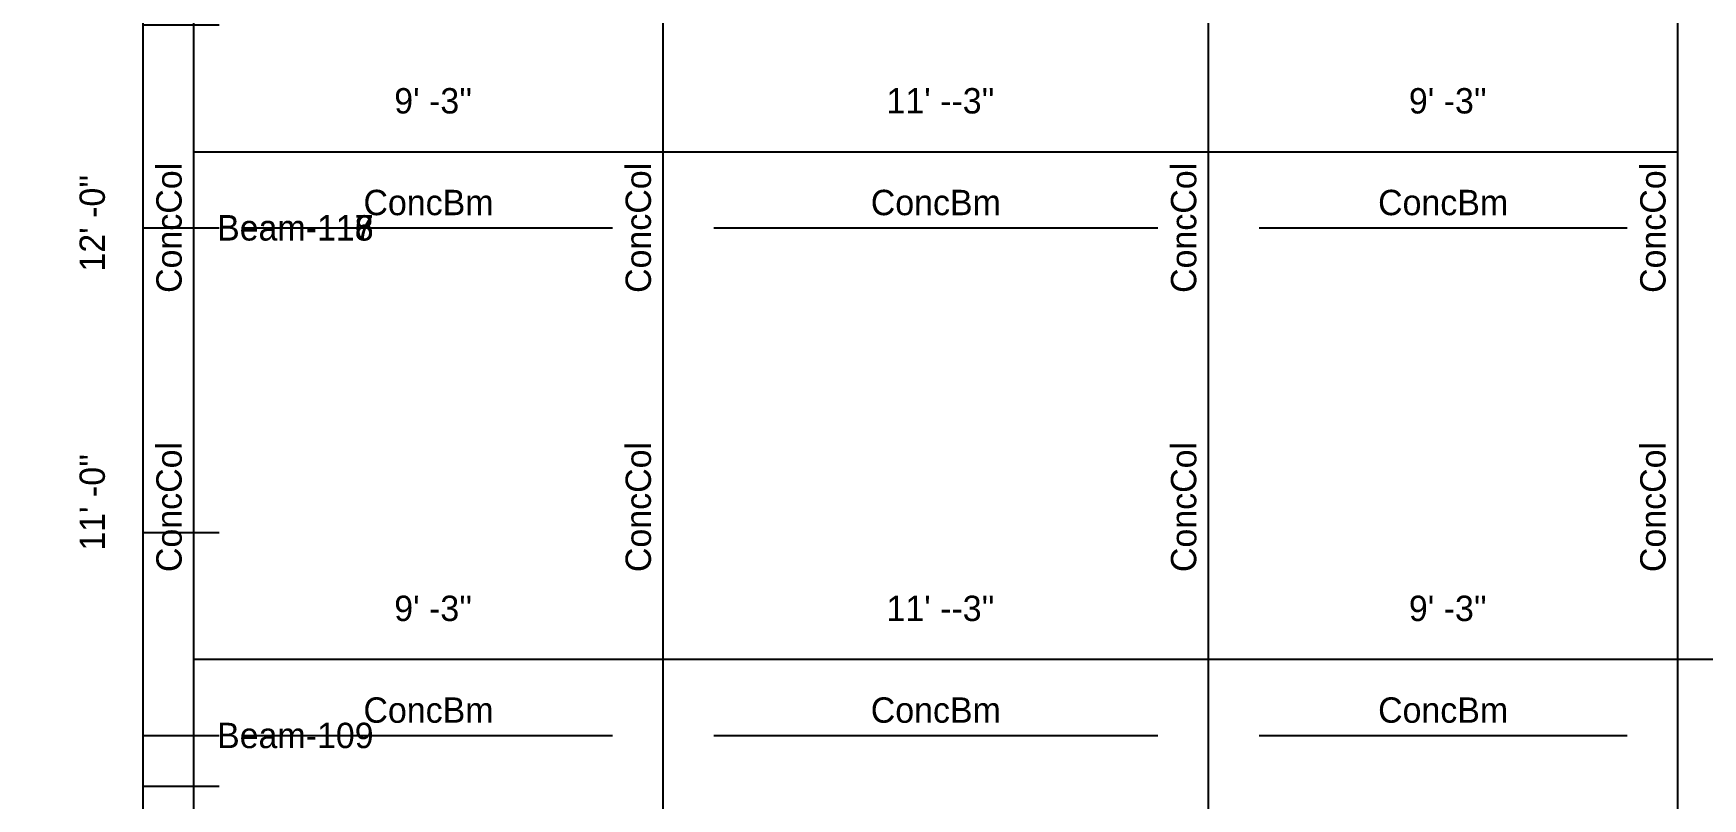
# Model space of a CAD drawing. Extents: x -38 to 2998, y -195 to 11529.
# Drawn here: x -38 to 356.9, y 3825.1 to 4006 of the extents above; entities that cross this region are included whole.
import ezdxf
from ezdxf.enums import TextEntityAlignment as Align

# ---------------------------------------------------------------- set-up
doc = ezdxf.new("R2010")
doc.units = 0
doc.header["$MEASUREMENT"] = 0
doc.layers.get('0').update_dxf_attribs({"linetype": 'CONTINUOUS'})
for name, color, linetype in [('CENTERLINES', 7, 'CONTINUOUS'), ('DIMENSIONS', 4, 'CONTINUOUS'), ('TEXT', 5, 'CONTINUOUS')]:
    doc.layers.add(name, color=color, linetype=linetype)
doc.dimstyles.get("Standard").update_dxf_attribs({"dimtxt": 0.18, "dimasz": 0.18, "dimexe": 0.18, "dimexo": 0.0625, "dimgap": 0.09, "dimtad": 0, "dimtih": 1, "dimtoh": 1, "dimdec": 4, "dimzin": 0, "dimtxsty": 'STANDARD', "dimcen": 0.09, "dimazin": 3, "dimtfac": 1, "dimtdec": 4, "dimtofl": 0, "dimtmove": 0, "dimatfit": 3, "dimtolj": 1, "dimtzin": 0})

# ---------------------------------------------------------------- blocks, each defined once
blk = doc.blocks.new('*D3617')
at = {"color": 1, "linetype": 'BYBLOCK'}
for points in [[(-8.29, 3836.29), (-7.23, 3835.23), (-16.77, 3844.77), (-15.71, 3843.71)], [(-8.29, 3692.29), (-7.23, 3691.23), (-16.77, 3700.77), (-15.71, 3699.71)]]:
    blk.add_solid(points, dxfattribs=at)
at = {"layer": 'DIMENSIONS', "color": 9, "linetype": 'BYBLOCK'}
for p, q in [((-12, 3840), (6, 3840)), ((-12, 3696), (6, 3696))]:
    blk.add_line(p, q, dxfattribs=at)
at = {"layer": 'DIMENSIONS', "color": 0, "linetype": 'BYBLOCK'}
blk.add_line((-12, 3696), (-12, 3840), dxfattribs=at)
at = {"layer": 'DIMENSIONS', "color": 0, "linetype": 'BYBLOCK', "insert": (-24, 3768), "char_height": 6, "attachment_point": 5, "rotation": 90}
blk.add_mtext("\\A1; 12' -0''", dxfattribs=at)
blk = doc.blocks.new('*D3618')
at = {"color": 1, "linetype": 'BYBLOCK'}
for points in [[(4.77, 3862.77), (3.71, 3861.71), (-3.71, 3854.29), (-4.77, 3853.23)], [(115.77, 3862.77), (114.71, 3861.71), (107.29, 3854.29), (106.23, 3853.23)]]:
    blk.add_solid(points, dxfattribs=at)
at = {"layer": 'DIMENSIONS', "color": 9, "linetype": 'BYBLOCK'}
for p, q in [((0, 3858), (0, 3876)), ((111, 3858), (111, 3876))]:
    blk.add_line(p, q, dxfattribs=at)
at = {"layer": 'DIMENSIONS', "color": 0, "linetype": 'BYBLOCK'}
blk.add_line((0, 3858), (111, 3858), dxfattribs=at)
at = {"layer": 'DIMENSIONS', "color": 0, "linetype": 'BYBLOCK', "insert": (55.5, 3870), "char_height": 6, "attachment_point": 5}
blk.add_mtext("\\A1; 9' -3''", dxfattribs=at)
blk = doc.blocks.new('*D3619')
at = {"color": 1, "linetype": 'BYBLOCK'}
for points in [[(115.77, 3862.77), (114.71, 3861.71), (107.29, 3854.29), (106.23, 3853.23)], [(244.77, 3862.77), (243.71, 3861.71), (236.29, 3854.29), (235.23, 3853.23)]]:
    blk.add_solid(points, dxfattribs=at)
at = {"layer": 'DIMENSIONS', "color": 9, "linetype": 'BYBLOCK'}
for p, q in [((111, 3858), (111, 3876)), ((240, 3858), (240, 3876))]:
    blk.add_line(p, q, dxfattribs=at)
at = {"layer": 'DIMENSIONS', "color": 0, "linetype": 'BYBLOCK'}
blk.add_line((111, 3858), (240, 3858), dxfattribs=at)
at = {"layer": 'DIMENSIONS', "color": 0, "linetype": 'BYBLOCK', "insert": (175.5, 3870), "char_height": 6, "attachment_point": 5}
blk.add_mtext("\\A1; 11' --3''", dxfattribs=at)
blk = doc.blocks.new('*D3620')
at = {"color": 1, "linetype": 'BYBLOCK'}
for points in [[(244.77, 3862.77), (243.71, 3861.71), (236.29, 3854.29), (235.23, 3853.23)], [(355.77, 3862.77), (354.71, 3861.71), (347.29, 3854.29), (346.23, 3853.23)]]:
    blk.add_solid(points, dxfattribs=at)
at = {"layer": 'DIMENSIONS', "color": 9, "linetype": 'BYBLOCK'}
for p, q in [((240, 3858), (240, 3876)), ((351, 3858), (351, 3876))]:
    blk.add_line(p, q, dxfattribs=at)
at = {"layer": 'DIMENSIONS', "color": 0, "linetype": 'BYBLOCK'}
blk.add_line((240, 3858), (351, 3858), dxfattribs=at)
at = {"layer": 'DIMENSIONS', "color": 0, "linetype": 'BYBLOCK', "insert": (295.5, 3870), "char_height": 6, "attachment_point": 5}
blk.add_mtext("\\A1; 9' -3''", dxfattribs=at)
blk = doc.blocks.new('*D3621')
at = {"color": 1, "linetype": 'BYBLOCK'}
for points in [[(355.77, 3862.77), (354.71, 3861.71), (347.29, 3854.29), (346.23, 3853.23)], [(577.77, 3862.77), (576.71, 3861.71), (569.29, 3854.29), (568.23, 3853.23)]]:
    blk.add_solid(points, dxfattribs=at)
at = {"layer": 'DIMENSIONS', "color": 9, "linetype": 'BYBLOCK'}
for p, q in [((351, 3858), (351, 3876)), ((573, 3858), (573, 3876))]:
    blk.add_line(p, q, dxfattribs=at)
at = {"layer": 'DIMENSIONS', "color": 0, "linetype": 'BYBLOCK'}
blk.add_line((351, 3858), (573, 3858), dxfattribs=at)
at = {"layer": 'DIMENSIONS', "color": 0, "linetype": 'BYBLOCK', "insert": (462, 3870), "char_height": 6, "attachment_point": 5}
blk.add_mtext("\\A1; 18' -6''", dxfattribs=at)
blk = doc.blocks.new('*D3633')
at = {"color": 1, "linetype": 'BYBLOCK'}
for points in [[(-8.29, 4028.29), (-7.23, 4027.23), (-16.77, 4036.77), (-15.71, 4035.71)], [(-8.29, 3884.29), (-7.23, 3883.23), (-16.77, 3892.77), (-15.71, 3891.71)]]:
    blk.add_solid(points, dxfattribs=at)
at = {"layer": 'DIMENSIONS', "color": 9, "linetype": 'BYBLOCK'}
for p, q in [((-12, 4032), (6, 4032)), ((-12, 3888), (6, 3888))]:
    blk.add_line(p, q, dxfattribs=at)
at = {"layer": 'DIMENSIONS', "color": 0, "linetype": 'BYBLOCK'}
blk.add_line((-12, 3888), (-12, 4032), dxfattribs=at)
at = {"layer": 'DIMENSIONS', "color": 0, "linetype": 'BYBLOCK', "insert": (-24, 3960), "char_height": 6, "attachment_point": 5, "rotation": 90}
blk.add_mtext("\\A1; 12' -0''", dxfattribs=at)
blk = doc.blocks.new('*D4107')
at = {"color": 1, "linetype": 'BYBLOCK'}
for points in [[(-8.29, 3956.29), (-7.23, 3955.23), (-16.77, 3964.77), (-15.71, 3963.71)], [(-8.29, 3824.29), (-7.23, 3823.23), (-16.77, 3832.77), (-15.71, 3831.71)]]:
    blk.add_solid(points, dxfattribs=at)
at = {"layer": 'DIMENSIONS', "color": 9, "linetype": 'BYBLOCK'}
for p, q in [((-12, 3960), (6, 3960)), ((-12, 3828), (6, 3828))]:
    blk.add_line(p, q, dxfattribs=at)
at = {"layer": 'DIMENSIONS', "color": 0, "linetype": 'BYBLOCK'}
blk.add_line((-12, 3828), (-12, 3960), dxfattribs=at)
at = {"layer": 'DIMENSIONS', "color": 0, "linetype": 'BYBLOCK', "insert": (-24, 3894), "char_height": 6, "attachment_point": 5, "rotation": 90}
blk.add_mtext("\\A1; 11' -0''", dxfattribs=at)
blk = doc.blocks.new('*D4108')
at = {"color": 1, "linetype": 'BYBLOCK'}
for points in [[(4.77, 3982.77), (3.71, 3981.71), (-3.71, 3974.29), (-4.77, 3973.23)], [(115.77, 3982.77), (114.71, 3981.71), (107.29, 3974.29), (106.23, 3973.23)]]:
    blk.add_solid(points, dxfattribs=at)
at = {"layer": 'DIMENSIONS', "color": 9, "linetype": 'BYBLOCK'}
for p, q in [((0, 3978), (0, 3996)), ((111, 3978), (111, 3996))]:
    blk.add_line(p, q, dxfattribs=at)
at = {"layer": 'DIMENSIONS', "color": 0, "linetype": 'BYBLOCK'}
blk.add_line((0, 3978), (111, 3978), dxfattribs=at)
at = {"layer": 'DIMENSIONS', "color": 0, "linetype": 'BYBLOCK', "insert": (55.5, 3990), "char_height": 6, "attachment_point": 5}
blk.add_mtext("\\A1; 9' -3''", dxfattribs=at)
blk = doc.blocks.new('*D4109')
at = {"color": 1, "linetype": 'BYBLOCK'}
for points in [[(115.77, 3982.77), (114.71, 3981.71), (107.29, 3974.29), (106.23, 3973.23)], [(244.77, 3982.77), (243.71, 3981.71), (236.29, 3974.29), (235.23, 3973.23)]]:
    blk.add_solid(points, dxfattribs=at)
at = {"layer": 'DIMENSIONS', "color": 9, "linetype": 'BYBLOCK'}
for p, q in [((111, 3978), (111, 3996)), ((240, 3978), (240, 3996))]:
    blk.add_line(p, q, dxfattribs=at)
at = {"layer": 'DIMENSIONS', "color": 0, "linetype": 'BYBLOCK'}
blk.add_line((111, 3978), (240, 3978), dxfattribs=at)
at = {"layer": 'DIMENSIONS', "color": 0, "linetype": 'BYBLOCK', "insert": (175.5, 3990), "char_height": 6, "attachment_point": 5}
blk.add_mtext("\\A1; 11' --3''", dxfattribs=at)
blk = doc.blocks.new('*D4110')
at = {"color": 1, "linetype": 'BYBLOCK'}
for points in [[(244.77, 3982.77), (243.71, 3981.71), (236.29, 3974.29), (235.23, 3973.23)], [(355.77, 3982.77), (354.71, 3981.71), (347.29, 3974.29), (346.23, 3973.23)]]:
    blk.add_solid(points, dxfattribs=at)
at = {"layer": 'DIMENSIONS', "color": 9, "linetype": 'BYBLOCK'}
for p, q in [((240, 3978), (240, 3996)), ((351, 3978), (351, 3996))]:
    blk.add_line(p, q, dxfattribs=at)
at = {"layer": 'DIMENSIONS', "color": 0, "linetype": 'BYBLOCK'}
blk.add_line((240, 3978), (351, 3978), dxfattribs=at)
at = {"layer": 'DIMENSIONS', "color": 0, "linetype": 'BYBLOCK', "insert": (295.5, 3990), "char_height": 6, "attachment_point": 5}
blk.add_mtext("\\A1; 9' -3''", dxfattribs=at)
blk = doc.blocks.new('*D4111')
at = {"color": 1, "linetype": 'BYBLOCK'}
for points in [[(-8.29, 4136.29), (-7.23, 4135.23), (-16.77, 4144.77), (-15.71, 4143.71)], [(-8.29, 4004.29), (-7.23, 4003.23), (-16.77, 4012.77), (-15.71, 4011.71)]]:
    blk.add_solid(points, dxfattribs=at)
at = {"layer": 'DIMENSIONS', "color": 9, "linetype": 'BYBLOCK'}
for p, q in [((-12, 4140), (6, 4140)), ((-12, 4008), (6, 4008))]:
    blk.add_line(p, q, dxfattribs=at)
at = {"layer": 'DIMENSIONS', "color": 0, "linetype": 'BYBLOCK'}
blk.add_line((-12, 4008), (-12, 4140), dxfattribs=at)
at = {"layer": 'DIMENSIONS', "color": 0, "linetype": 'BYBLOCK', "insert": (-24, 4074), "char_height": 6, "attachment_point": 5, "rotation": 90}
blk.add_mtext("\\A1; 11' -0''", dxfattribs=at)
blk = doc.blocks.new('*D4577')
at = {"color": 1, "linetype": 'BYBLOCK'}
for points in [[(-8.29, 3956.29), (-7.23, 3955.23), (-16.77, 3964.77), (-15.71, 3963.71)], [(-8.29, 3824.29), (-7.23, 3823.23), (-16.77, 3832.77), (-15.71, 3831.71)]]:
    blk.add_solid(points, dxfattribs=at)
at = {"layer": 'DIMENSIONS', "color": 9, "linetype": 'BYBLOCK'}
for p, q in [((-12, 3960), (6, 3960)), ((-12, 3828), (6, 3828))]:
    blk.add_line(p, q, dxfattribs=at)
at = {"layer": 'DIMENSIONS', "color": 0, "linetype": 'BYBLOCK'}
blk.add_line((-12, 3828), (-12, 3960), dxfattribs=at)
at = {"layer": 'DIMENSIONS', "color": 0, "linetype": 'BYBLOCK', "insert": (-24, 3894), "char_height": 6, "attachment_point": 5, "rotation": 90}
blk.add_mtext("\\A1; 11' -0''", dxfattribs=at)
blk = doc.blocks.new('*D4578')
at = {"color": 1, "linetype": 'BYBLOCK'}
for points in [[(4.77, 3982.77), (3.71, 3981.71), (-3.71, 3974.29), (-4.77, 3973.23)], [(115.77, 3982.77), (114.71, 3981.71), (107.29, 3974.29), (106.23, 3973.23)]]:
    blk.add_solid(points, dxfattribs=at)
at = {"layer": 'DIMENSIONS', "color": 9, "linetype": 'BYBLOCK'}
for p, q in [((0, 3978), (0, 3996)), ((111, 3978), (111, 3996))]:
    blk.add_line(p, q, dxfattribs=at)
at = {"layer": 'DIMENSIONS', "color": 0, "linetype": 'BYBLOCK'}
blk.add_line((0, 3978), (111, 3978), dxfattribs=at)
at = {"layer": 'DIMENSIONS', "color": 0, "linetype": 'BYBLOCK', "insert": (55.5, 3990), "char_height": 6, "attachment_point": 5}
blk.add_mtext("\\A1; 9' -3''", dxfattribs=at)
blk = doc.blocks.new('*D4579')
at = {"color": 1, "linetype": 'BYBLOCK'}
for points in [[(115.77, 3982.77), (114.71, 3981.71), (107.29, 3974.29), (106.23, 3973.23)], [(244.77, 3982.77), (243.71, 3981.71), (236.29, 3974.29), (235.23, 3973.23)]]:
    blk.add_solid(points, dxfattribs=at)
at = {"layer": 'DIMENSIONS', "color": 9, "linetype": 'BYBLOCK'}
for p, q in [((111, 3978), (111, 3996)), ((240, 3978), (240, 3996))]:
    blk.add_line(p, q, dxfattribs=at)
at = {"layer": 'DIMENSIONS', "color": 0, "linetype": 'BYBLOCK'}
blk.add_line((111, 3978), (240, 3978), dxfattribs=at)
at = {"layer": 'DIMENSIONS', "color": 0, "linetype": 'BYBLOCK', "insert": (175.5, 3990), "char_height": 6, "attachment_point": 5}
blk.add_mtext("\\A1; 11' --3''", dxfattribs=at)
blk = doc.blocks.new('*D4580')
at = {"color": 1, "linetype": 'BYBLOCK'}
for points in [[(244.77, 3982.77), (243.71, 3981.71), (236.29, 3974.29), (235.23, 3973.23)], [(355.77, 3982.77), (354.71, 3981.71), (347.29, 3974.29), (346.23, 3973.23)]]:
    blk.add_solid(points, dxfattribs=at)
at = {"layer": 'DIMENSIONS', "color": 9, "linetype": 'BYBLOCK'}
for p, q in [((240, 3978), (240, 3996)), ((351, 3978), (351, 3996))]:
    blk.add_line(p, q, dxfattribs=at)
at = {"layer": 'DIMENSIONS', "color": 0, "linetype": 'BYBLOCK'}
blk.add_line((240, 3978), (351, 3978), dxfattribs=at)
at = {"layer": 'DIMENSIONS', "color": 0, "linetype": 'BYBLOCK', "insert": (295.5, 3990), "char_height": 6, "attachment_point": 5}
blk.add_mtext("\\A1; 9' -3''", dxfattribs=at)
blk = doc.blocks.new('*D4581')
at = {"color": 1, "linetype": 'BYBLOCK'}
for points in [[(-8.29, 4136.29), (-7.23, 4135.23), (-16.77, 4144.77), (-15.71, 4143.71)], [(-8.29, 4004.29), (-7.23, 4003.23), (-16.77, 4012.77), (-15.71, 4011.71)]]:
    blk.add_solid(points, dxfattribs=at)
at = {"layer": 'DIMENSIONS', "color": 9, "linetype": 'BYBLOCK'}
for p, q in [((-12, 4140), (6, 4140)), ((-12, 4008), (6, 4008))]:
    blk.add_line(p, q, dxfattribs=at)
at = {"layer": 'DIMENSIONS', "color": 0, "linetype": 'BYBLOCK'}
blk.add_line((-12, 4008), (-12, 4140), dxfattribs=at)
at = {"layer": 'DIMENSIONS', "color": 0, "linetype": 'BYBLOCK', "insert": (-24, 4074), "char_height": 6, "attachment_point": 5, "rotation": 90}
blk.add_mtext("\\A1; 11' -0''", dxfattribs=at)
blk = doc.blocks.new('*D5047')
at = {"color": 1, "linetype": 'BYBLOCK'}
for points in [[(-8.29, 3956.29), (-7.23, 3955.23), (-16.77, 3964.77), (-15.71, 3963.71)], [(-8.29, 3824.29), (-7.23, 3823.23), (-16.77, 3832.77), (-15.71, 3831.71)]]:
    blk.add_solid(points, dxfattribs=at)
at = {"layer": 'DIMENSIONS', "color": 9, "linetype": 'BYBLOCK'}
for p, q in [((-12, 3960), (6, 3960)), ((-12, 3828), (6, 3828))]:
    blk.add_line(p, q, dxfattribs=at)
at = {"layer": 'DIMENSIONS', "color": 0, "linetype": 'BYBLOCK'}
blk.add_line((-12, 3828), (-12, 3960), dxfattribs=at)
at = {"layer": 'DIMENSIONS', "color": 0, "linetype": 'BYBLOCK', "insert": (-24, 3894), "char_height": 6, "attachment_point": 5, "rotation": 90}
blk.add_mtext("\\A1; 11' -0''", dxfattribs=at)
blk = doc.blocks.new('*D5048')
at = {"color": 1, "linetype": 'BYBLOCK'}
for points in [[(4.77, 3982.77), (3.71, 3981.71), (-3.71, 3974.29), (-4.77, 3973.23)], [(115.77, 3982.77), (114.71, 3981.71), (107.29, 3974.29), (106.23, 3973.23)]]:
    blk.add_solid(points, dxfattribs=at)
at = {"layer": 'DIMENSIONS', "color": 9, "linetype": 'BYBLOCK'}
for p, q in [((0, 3978), (0, 3996)), ((111, 3978), (111, 3996))]:
    blk.add_line(p, q, dxfattribs=at)
at = {"layer": 'DIMENSIONS', "color": 0, "linetype": 'BYBLOCK'}
blk.add_line((0, 3978), (111, 3978), dxfattribs=at)
at = {"layer": 'DIMENSIONS', "color": 0, "linetype": 'BYBLOCK', "insert": (55.5, 3990), "char_height": 6, "attachment_point": 5}
blk.add_mtext("\\A1; 9' -3''", dxfattribs=at)
blk = doc.blocks.new('*D5049')
at = {"color": 1, "linetype": 'BYBLOCK'}
for points in [[(115.77, 3982.77), (114.71, 3981.71), (107.29, 3974.29), (106.23, 3973.23)], [(244.77, 3982.77), (243.71, 3981.71), (236.29, 3974.29), (235.23, 3973.23)]]:
    blk.add_solid(points, dxfattribs=at)
at = {"layer": 'DIMENSIONS', "color": 9, "linetype": 'BYBLOCK'}
for p, q in [((111, 3978), (111, 3996)), ((240, 3978), (240, 3996))]:
    blk.add_line(p, q, dxfattribs=at)
at = {"layer": 'DIMENSIONS', "color": 0, "linetype": 'BYBLOCK'}
blk.add_line((111, 3978), (240, 3978), dxfattribs=at)
at = {"layer": 'DIMENSIONS', "color": 0, "linetype": 'BYBLOCK', "insert": (175.5, 3990), "char_height": 6, "attachment_point": 5}
blk.add_mtext("\\A1; 11' --3''", dxfattribs=at)
blk = doc.blocks.new('*D5050')
at = {"color": 1, "linetype": 'BYBLOCK'}
for points in [[(244.77, 3982.77), (243.71, 3981.71), (236.29, 3974.29), (235.23, 3973.23)], [(355.77, 3982.77), (354.71, 3981.71), (347.29, 3974.29), (346.23, 3973.23)]]:
    blk.add_solid(points, dxfattribs=at)
at = {"layer": 'DIMENSIONS', "color": 9, "linetype": 'BYBLOCK'}
for p, q in [((240, 3978), (240, 3996)), ((351, 3978), (351, 3996))]:
    blk.add_line(p, q, dxfattribs=at)
at = {"layer": 'DIMENSIONS', "color": 0, "linetype": 'BYBLOCK'}
blk.add_line((240, 3978), (351, 3978), dxfattribs=at)
at = {"layer": 'DIMENSIONS', "color": 0, "linetype": 'BYBLOCK', "insert": (295.5, 3990), "char_height": 6, "attachment_point": 5}
blk.add_mtext("\\A1; 9' -3''", dxfattribs=at)
blk = doc.blocks.new('*D5051')
at = {"color": 1, "linetype": 'BYBLOCK'}
for points in [[(-8.29, 4136.29), (-7.23, 4135.23), (-16.77, 4144.77), (-15.71, 4143.71)], [(-8.29, 4004.29), (-7.23, 4003.23), (-16.77, 4012.77), (-15.71, 4011.71)]]:
    blk.add_solid(points, dxfattribs=at)
at = {"layer": 'DIMENSIONS', "color": 9, "linetype": 'BYBLOCK'}
for p, q in [((-12, 4140), (6, 4140)), ((-12, 4008), (6, 4008))]:
    blk.add_line(p, q, dxfattribs=at)
at = {"layer": 'DIMENSIONS', "color": 0, "linetype": 'BYBLOCK'}
blk.add_line((-12, 4008), (-12, 4140), dxfattribs=at)
at = {"layer": 'DIMENSIONS', "color": 0, "linetype": 'BYBLOCK', "insert": (-24, 4074), "char_height": 6, "attachment_point": 5, "rotation": 90}
blk.add_mtext("\\A1; 11' -0''", dxfattribs=at)

msp = doc.modelspace()

# ---------------------------------------------------------------- linework, layer by layer
at = {"layer": 'CENTERLINES', "color": 0, "linetype": 'CONTINUOUS'}
for p, q in [((0, 3888), (0, 4032)), ((111, 3888), (111, 4032)), ((240, 3888), (240, 4032)), ((351, 3888), (351, 4032)), ((0, 3828), (0, 3960)), ((0, 3828), (0, 3960)), ((0, 3828), (0, 3960)), ((12, 3960), (99, 3960)), ((12, 3960), (99, 3960)), ((12, 3960), (99, 3960)), ((111, 3828), (111, 3960)), ((111, 3828), (111, 3960)), ((111, 3828), (111, 3960)), ((123, 3960), (228, 3960)), ((123, 3960), (228, 3960)), ((123, 3960), (228, 3960)), ((240, 3828), (240, 3960)), ((240, 3828), (240, 3960)), ((240, 3828), (240, 3960)), ((252, 3960), (339, 3960)), ((252, 3960), (339, 3960)), ((252, 3960), (339, 3960)), ((351, 3828), (351, 3960)), ((351, 3828), (351, 3960)), ((351, 3828), (351, 3960)), ((0, 3696), (0, 3840)), ((12, 3840), (99, 3840)), ((111, 3696), (111, 3840)), ((123, 3840), (228, 3840)), ((240, 3696), (240, 3840)), ((252, 3840), (339, 3840)), ((351, 3696), (351, 3840))]:
    msp.add_line(p, q, dxfattribs=at)

# ---------------------------------------------------------------- texts
at = {"layer": 'TEXT', "color": 0}
for p in [(-6, 3960), (105, 3960), (234, 3960), (345, 3960), (-6, 3894), (-6, 3894), (-6, 3894), (105, 3894), (105, 3894), (105, 3894), (234, 3894), (234, 3894), (234, 3894), (345, 3894), (345, 3894), (345, 3894)]:
    msp.add_text('ConcCol', height=6, rotation=90, dxfattribs=at).set_placement(p, align=Align.MIDDLE)
for s, p in [('ConcBm', (55.5, 3966)), ('ConcBm', (55.5, 3966)), ('ConcBm', (55.5, 3966)), ('ConcBm', (175.5, 3966)), ('ConcBm', (175.5, 3966)), ('ConcBm', (175.5, 3966)), ('ConcBm', (295.5, 3966)), ('ConcBm', (295.5, 3966)), ('ConcBm', (295.5, 3966)), ('Beam-118', (24, 3960)), ('Beam-116', (24, 3960)), ('Beam-117', (24, 3960)), ('ConcBm', (55.5, 3846)), ('ConcBm', (175.5, 3846)), ('ConcBm', (295.5, 3846)), ('Beam-109', (24, 3840))]:
    msp.add_text(s, height=6, dxfattribs=at).set_placement(p, align=Align.MIDDLE)

# ---------------------------------------------------------------- dimensions: what is measured, and where the dimension line sits
at = {"layer": 'DIMENSIONS'}
for base, p1, p2, picture, middle in [((-12, 4140), (-24, 4008), (-24, 4140), '*D4111', (-24, 4074)), ((-12, 4140), (-24, 4008), (-24, 4140), '*D4581', (-24, 4074)), ((-12, 4140), (-24, 4008), (-24, 4140), '*D5051', (-24, 4074)), ((-12, 4032), (-24, 3888), (-24, 4032), '*D3633', (-24, 3960)), ((111, 3978), (0, 3966), (111, 3966), '*D4108', (55.5, 3966)), ((111, 3978), (0, 3966), (111, 3966), '*D4578', (55.5, 3966)), ((111, 3978), (0, 3966), (111, 3966), '*D5048', (55.5, 3966)), ((240, 3978), (111, 3966), (240, 3966), '*D4109', (175.5, 3966)), ((240, 3978), (111, 3966), (240, 3966), '*D4579', (175.5, 3966)), ((240, 3978), (111, 3966), (240, 3966), '*D5049', (175.5, 3966)), ((351, 3978), (240, 3966), (351, 3966), '*D4110', (295.5, 3966)), ((351, 3978), (240, 3966), (351, 3966), '*D4580', (295.5, 3966)), ((351, 3978), (240, 3966), (351, 3966), '*D5050', (295.5, 3966)), ((-12, 3960), (-24, 3828), (-24, 3960), '*D4107', (-24, 3894)), ((-12, 3960), (-24, 3828), (-24, 3960), '*D4577', (-24, 3894)), ((-12, 3960), (-24, 3828), (-24, 3960), '*D5047', (-24, 3894)), ((111, 3858), (0, 3846), (111, 3846), '*D3618', (55.5, 3846)), ((240, 3858), (111, 3846), (240, 3846), '*D3619', (175.5, 3846)), ((351, 3858), (240, 3846), (351, 3846), '*D3620', (295.5, 3846)), ((573, 3858), (351, 3846), (573, 3846), '*D3621', (462, 3846)), ((-12, 3840), (-24, 3696), (-24, 3840), '*D3617', (-24, 3768))]:
    dim = msp.add_linear_dim(base=base, p1=p1, p2=p2, dimstyle='STANDARD', dxfattribs=at)
    dim.commit()
    dim.dimension.update_dxf_attribs({"geometry": picture, "text_midpoint": middle})

doc.saveas('drawing.dxf')
